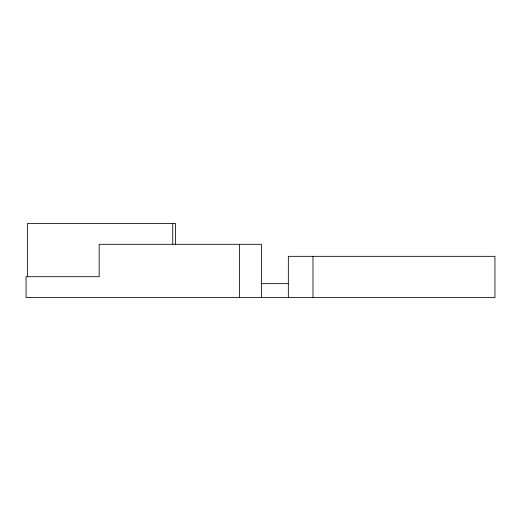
<?xml version="1.0" encoding="UTF-8"?>
<svg xmlns="http://www.w3.org/2000/svg" width="521" height="521" viewBox="0 0 521 521"><rect width="100%" height="100%" fill="white"/><g stroke="black" fill="none" stroke-linecap="round" stroke-linejoin="round"><path stroke-width="0.78" d="M261.073 283.645L288.641 283.645M312.978 256.332L312.978 297.537M288.341 297.537L288.341 256.332L494.95 256.332L494.95 297.537L26.05 297.537L26.05 276.703L99.172 276.703L99.172 244.297L261.386 244.297L261.386 297.537M239.582 244.297L239.582 297.537M175.531 244.531L175.531 223.463L27.463 223.463L27.463 276.703M172.757 223.463L172.757 244.297"/></g></svg>
